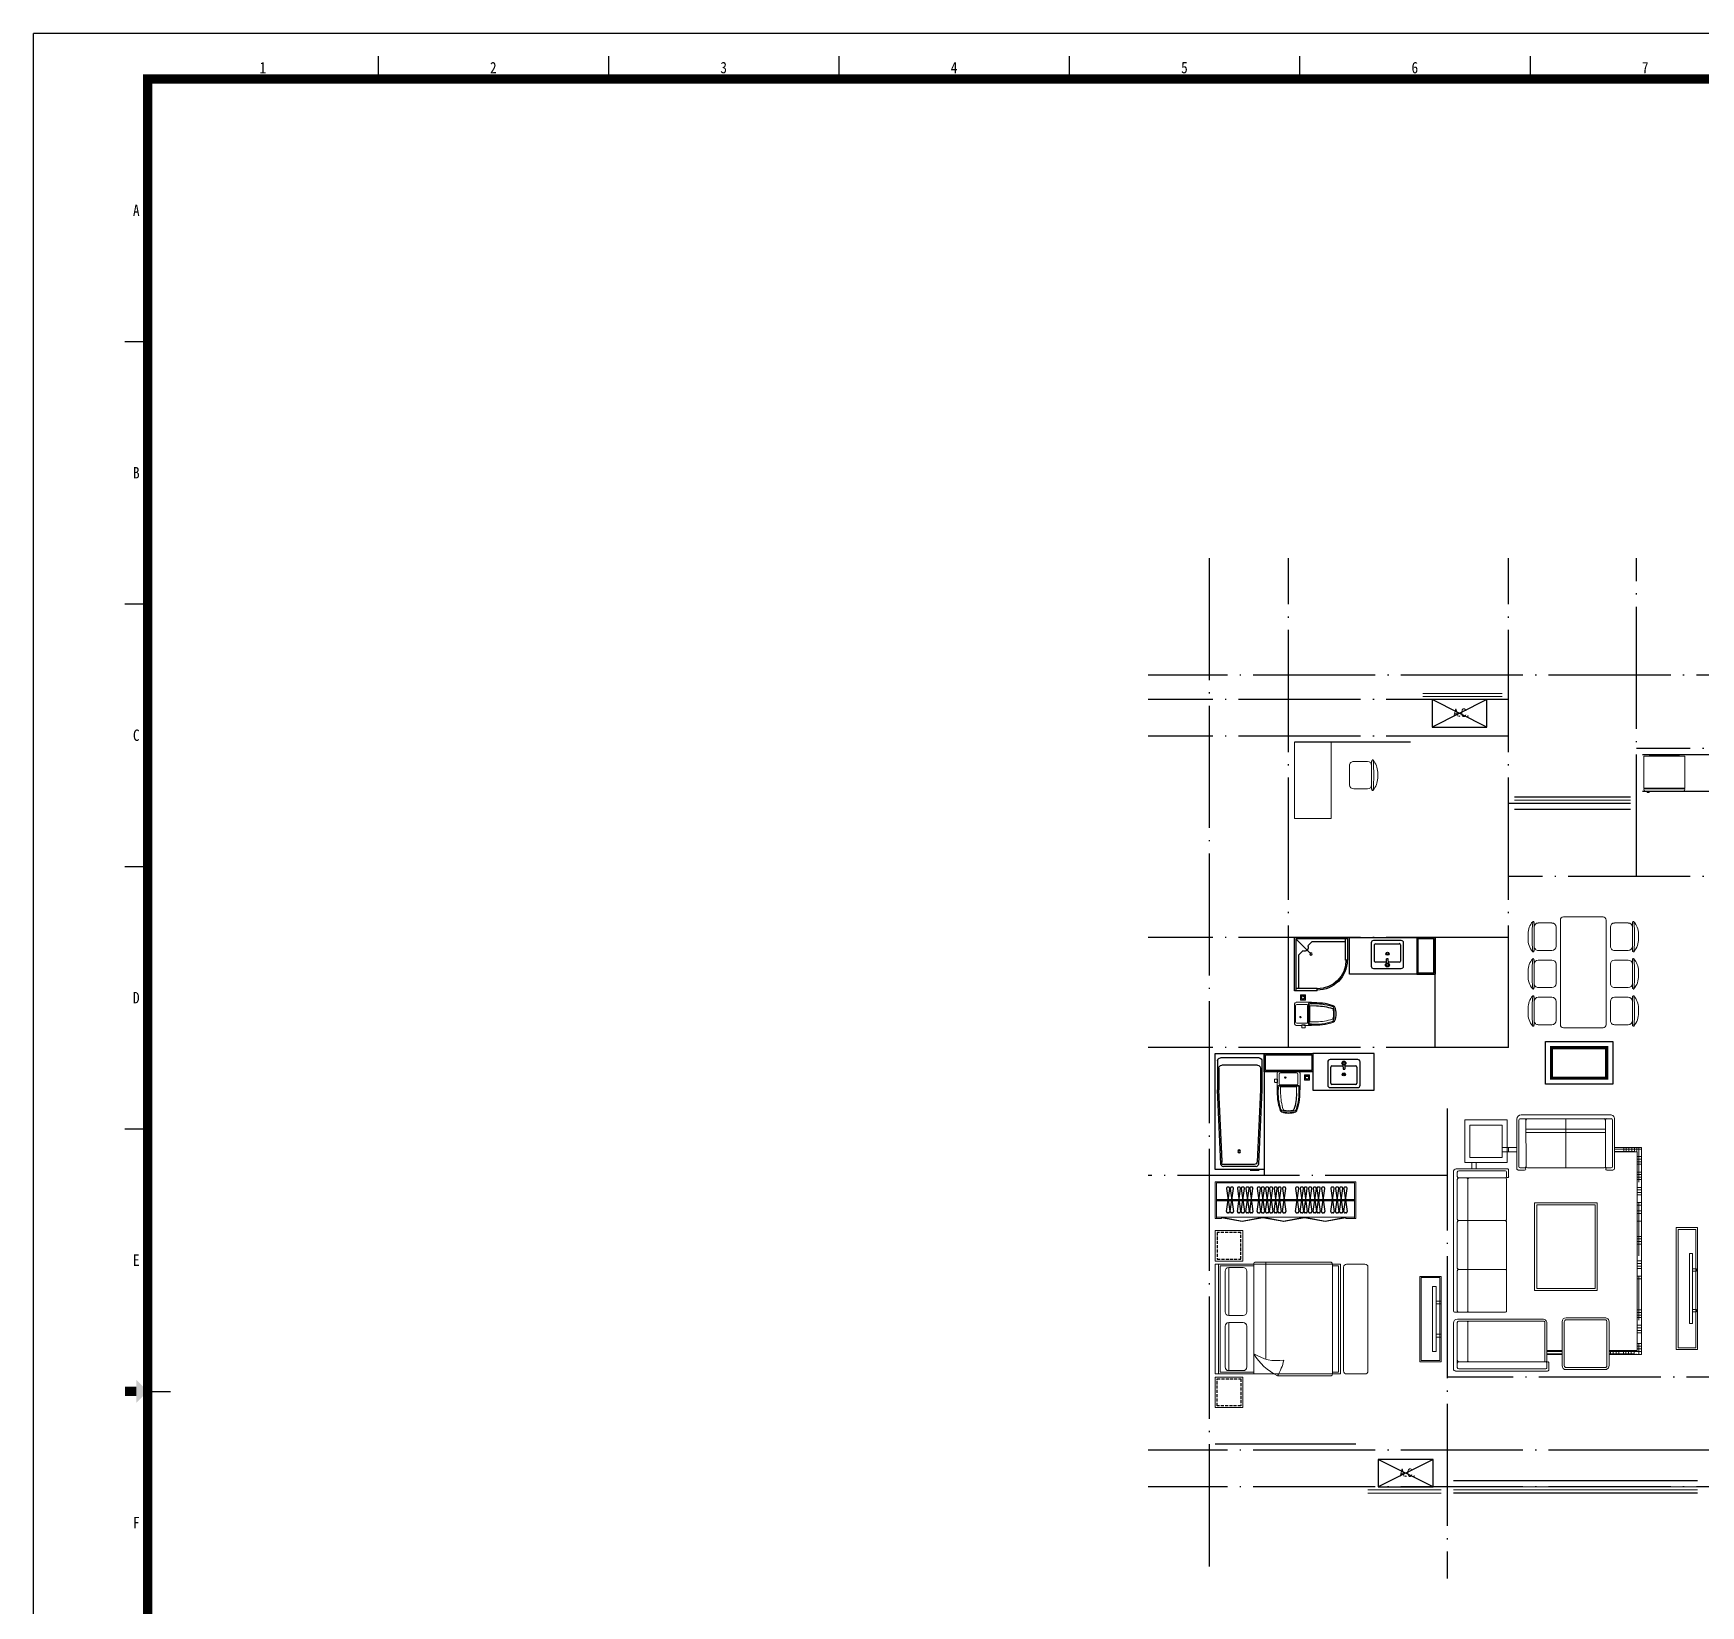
# Model space of a CAD drawing. Extents: x 65861 to 191729, y -16848 to 27649.
# Drawn here: x 128729 to 156039, y 1890 to 27649 of the extents above; entities that cross this region are included whole.
import ezdxf
from ezdxf.enums import TextEntityAlignment as Align

# ---------------------------------------------------------------- set-up
doc = ezdxf.new("R2010")
doc.units = 0
doc.header["$LTSCALE"] = 1000
doc.header["$MEASUREMENT"] = 0
for name, pattern in [('ACAD_ISO02W100', [15, 12, -3]), ('DASH', [0.35, 0.25, -0.1]), ('DOTE', [2.42, 2, -0.2, 0.02, -0.2])]:
    doc.linetypes.add(name, pattern=pattern)
for name, color, linetype in [('DOTE', 1, 'DOTE'), ('PUB_TEXT', 255, 'Continuous'), ('tk', 253, 'Continuous'), ('厨卫', 154, 'Continuous'), ('厨卫设备', 6, 'Continuous'), ('看线', 5, 'Continuous'), ('空调', 8, 'Continuous'), ('管井', 236, 'Continuous'), ('虚线', 251, 'Continuous')]:
    doc.layers.add(name, color=color, linetype=linetype)
for name, color, linetype, lineweight in [('Text-I', 7, 'Continuous', 5), ('五金', 136, 'Continuous', 9), ('家具', 33, 'Continuous', 9), ('房建名称', 7, 'Continuous', 0), ('移动家具', 41, 'Continuous', 20)]:
    doc.layers.add(name, color=color, linetype=linetype, lineweight=lineweight)
doc.styles.add('C-2007.06.19$0$C-05.28(ok)$0$STANDARD', font='GBENOR', dxfattribs={"bigfont": 'GBCBIG'})
doc.styles.add('DIM_FONT', font='SIMPLEX.shx', dxfattribs={"width": 0.8})
doc.styles.add('TKZ1', font='SIMHEI.TTF', dxfattribs={"width": 0.7})

# ---------------------------------------------------------------- blocks, each defined once
blk = doc.blocks.new('图框')
for p, q in [((-58108, -445311), (-142208, -445311)), ((-142208, -504711), (-142208, -445311)), ((-134671, -445811), (-134671, -446311)), ((-129633, -445811), (-129633, -446311)), ((-124596, -445811), (-124596, -446311)), ((-119558, -445811), (-119558, -446311)), ((-114521, -445811), (-114521, -446311)), ((-109483, -445811), (-109483, -446311)), ((-140208, -452051), (-139708, -452051)), ((-140208, -457791), (-139708, -457791)), ((-140208, -463531), (-139708, -463531)), ((-140208, -469271), (-139708, -469271)), ((-139708, -475011), (-139208, -475011))]:
    blk.add_line(p, q)
at = {"const_width": 200}
blk.add_lwpolyline([(-59108, -446311), (-139708, -446311), (-139708, -503711), (-59108, -503711)], close=True, dxfattribs=at)
blk.add_lwpolyline([(-139958, -475011), (-140208, -475011)], dxfattribs=at)
blk.add_solid([(-139958, -475261), (-139958, -474761), (-139708, -475011)])
at = {"style": 'TKZ1', "width": 0.85}
for s, p in [('1', (-137190, -446061)), ('2', (-132152, -446061)), ('3', (-127115, -446061)), ('4', (-122077, -446061)), ('5', (-117040, -446061)), ('6', (-112002, -446061)), ('7', (-106965, -446061)), ('A', (-139958, -449181)), ('B', (-139958, -454921)), ('C', (-139958, -460661)), ('D', (-139958, -466401)), ('E', (-139958, -472141)), ('F', (-139958, -477881))]:
    blk.add_text(s, height=250, dxfattribs=at).set_placement(p, align=Align.MIDDLE)
blk = doc.blocks.new('A$C25AA54E1')
at = {"ltscale": 20}
for p, q in [((884, 2199), (884, 3017)), ((918, 3081), (3211, 3081)), ((3234, 2997), (3234, 3061)), ((3347, 3015), (3347, 1617)), ((3413, 3081), (4163, 3081)), ((4198, 3046), (4198, 1539)), ((3234, 2234), (3234, 2996)), ((1712, 2211), (1057, 2211)), ((3212, 2211), (1757, 2211)), ((1, 1972), (0, 511)), ((883, 2042), (71, 2042)), ((1012, 2176), (906, 2176)), ((906, 1914), (906, 2019)), ((871, 614), (872, 1868)), ((1443, 1750), (2878, 1750)), ((1443, 728), (1443, 1750)), ((2878, 1750), (2878, 728)), ((4024, 1551), (3413, 1551)), ((4047, 1574), (4047, 1539)), ((4175, 1516), (4070, 1516)), ((3325, 1234), (3325, 597)), ((4110, 1300), (3391, 1300)), ((4176, 597), (4176, 1234)), ((905, 463), (905, 568)), ((2878, 728), (1443, 728)), ((882, 440), (70, 440)), ((3391, 531), (4110, 531))]:
    blk.add_line(p, q, dxfattribs=at)
for p, q in [((1011, 3017), (942, 3017)), ((1711, 3017), (1058, 3017)), ((2511, 3017), (1758, 3017)), ((3211, 3017), (2558, 3017)), ((4070, 3017), (3403, 3017)), ((4140, 3017), (4070, 3017)), ((781, 2780), (884, 2780)), ((918, 2994), (918, 2234)), ((1034, 2994), (1034, 2234)), ((3211, 2846), (1058, 2846)), ((1734, 2996), (1734, 2234)), ((2534, 2996), (2534, 2234)), ((3380, 2996), (3380, 1606)), ((4025, 2846), (3403, 2846)), ((4047, 2994), (4047, 1574)), ((4163, 2994), (4163, 1574)), ((781, 2709), (884, 2709)), ((536, 2283), (536, 2042)), ((606, 2283), (606, 2042)), ((941, 2211), (1012, 2211)), ((64, 1915), (65, 1985)), ((65, 1869), (64, 1915)), ((88, 2008), (848, 2007)), ((503, 2041), (503, 2042)), ((603, 2178), (536, 2178)), ((871, 1984), (871, 1914)), ((64, 569), (65, 1872)), ((87, 1892), (849, 1891)), ((87, 1892), (849, 1891)), ((88, 1892), (848, 1891)), ((236, 592), (236, 1892)), ((293, 592), (293, 1892)), ((1476, 1717), (2845, 1717)), ((1476, 761), (1476, 1717)), ((2845, 1717), (2845, 761)), ((4047, 1584), (3402, 1584)), ((3860, 1302), (3860, 1551)), ((3876, 1551), (3876, 1303)), ((3918, 1551), (3918, 1302)), ((3930, 1300), (3930, 1551)), ((4140, 1551), (4070, 1551)), ((65, 1242), (871, 1241)), ((3360, 1234), (3360, 597)), ((4110, 1265), (3391, 1265)), ((4141, 597), (4141, 1234)), ((64, 499), (64, 569)), ((87, 592), (848, 591)), ((871, 498), (871, 568)), ((2845, 761), (1476, 761)), ((3391, 566), (4110, 566)), ((87, 476), (848, 475)), ((536, 440), (536, 0)), ((606, 292), (536, 292)), ((561, 440), (561, 0)), ((603, 440), (603, 128)), ((606, 440), (606, 70)), ((3860, 70), (3860, 531)), ((3930, 507), (3860, 507)), ((3918, 465), (3860, 465)), ((3930, 416), (3860, 416)), ((3930, 374), (3860, 374)), ((3918, 297), (3860, 297)), ((3876, 531), (3876, 0)), ((3918, 531), (3918, 128)), ((3930, 0), (3930, 531)), ((603, 250), (536, 250)), ((606, 208), (536, 208)), ((606, 158), (536, 158)), ((606, 116), (536, 116)), ((606, 74), (536, 74)), ((1105, 44), (536, 44)), ((606, 86), (603, 86)), ((606, 70), (3860, 70)), ((686, 70), (686, 0)), ((728, 70), (728, 0)), ((770, 70), (770, 0)), ((812, 70), (812, 0)), ((938, 70), (938, 0)), ((979, 70), (979, 0)), ((1021, 70), (1021, 0)), ((1063, 70), (1063, 0)), ((1189, 70), (1189, 0)), ((1231, 70), (1231, 0)), ((1273, 70), (1273, 0)), ((1314, 70), (1314, 0)), ((1440, 70), (1440, 0)), ((2310, 44), (1440, 44)), ((1482, 70), (1482, 0)), ((1574, 70), (1574, 0)), ((1616, 70), (1616, 0)), ((1741, 70), (1741, 0)), ((1993, 70), (1993, 0)), ((2035, 70), (2035, 0)), ((2076, 70), (2076, 0)), ((2118, 70), (2118, 0)), ((2394, 70), (2394, 0)), ((2436, 70), (2436, 0)), ((2478, 70), (2478, 0)), ((2520, 70), (2520, 0)), ((2645, 70), (2645, 0)), ((3365, 44), (2645, 44)), ((2687, 70), (2687, 0)), ((3198, 70), (3198, 0)), ((3240, 70), (3240, 0)), ((3281, 70), (3281, 0)), ((3323, 70), (3323, 0)), ((3449, 70), (3449, 0)), ((3491, 70), (3491, 0)), ((3533, 70), (3533, 0)), ((3575, 70), (3575, 0)), ((3750, 70), (3750, 0)), ((3930, 44), (3750, 44)), ((3792, 70), (3792, 0)), ((3834, 70), (3834, 0)), ((3930, 255), (3860, 255)), ((3930, 213), (3860, 213)), ((3918, 171), (3860, 171)), ((3930, 122), (3860, 122)), ((3930, 86), (3918, 86)), ((536, 0), (3930, 0))]:
    blk.add_line(p, q)
blk.add_lwpolyline([(781, 2895), (781, 2199), (85, 2199), (85, 2895)], close=True, dxfattribs=at)
blk.add_lwpolyline([(698, 2812), (698, 2282), (169, 2282), (169, 2812)], close=True)
at = {"ltscale": 20, "extrusion": (0, 0, -1)}
for centre, major_axis, ratio, start_param, end_param in [((953, 3021), (-49.4, 49.4), 1, 5.45018, 6.544088), ((3211, 3058), (16.4, 16.4), 1, -0.785398, 0.696689), ((4163, 3046), (24.6, 24.6), 1, -0.785398, 0.785398), ((906, 2199), (16.2, 16.2), 1, 2.356194, 3.926991), ((1012, 2234), (-16.2, 16.2), 1, 2.356194, 3.926991), ((1012, 2193), (12.7, 12.7), 0.942987, -0.815786, 2.325807), ((1057, 2234), (-16.2, 16.2), 1, 3.926991, 5.497787), ((1712, 2234), (-16.2, 16.2), 1, 2.356194, 3.926991), ((1757, 2234), (16.2, 16.2), 1, 2.356194, 3.926991), ((2512, 2234), (-16.2, 16.2), 1, 2.356194, 3.926991), ((2557, 2234), (16.2, 16.2), 1, 2.356194, 3.926991), ((3212, 2234), (-16.2, 16.2), 1, 2.356194, 3.926991), ((4024, 1574), (16.2, 16.2), 1, 0.785398, 2.356194), ((4175, 1539), (-16.2, 16.2), 1, 2.356194, 3.926991)]:
    blk.add_ellipse(centre, major_axis=major_axis, ratio=ratio, start_param=start_param, end_param=end_param, dxfattribs=at)
at = {"extrusion": (0, 0, -1)}
for centre, major_axis, start_param, end_param in [((942, 2994), (16.4, 16.4), 3.926991, 5.497787), ((1011, 2994), (16.4, 16.4), -0.785398, 0.785398), ((1058, 2994), (16.4, 16.4), 3.926991, 5.497787), ((1711, 2994), (-16.4, 16.4), 0.785398, 2.267485), ((1758, 2994), (16.4, 16.4), 4.0157, 5.497787), ((2511, 2994), (-16.4, 16.4), 0.785398, 2.267485), ((2558, 2994), (16.4, 16.4), 4.0157, 5.497787), ((3211, 2994), (-16.4, 16.4), 0.785398, 2.267485), ((3403, 2994), (16.4, 16.4), 4.0157, 5.497787), ((4023, 2994), (16.4, 16.4), -0.785398, 0.785398), ((4070, 2994), (-16.4, 16.4), 5.497787, 7.068583), ((4140, 2994), (16.4, 16.4), -0.785398, 0.785398), ((1058, 2869), (-16.4, 16.4), 3.926991, 5.409078), ((3211, 2822), (16.4, 16.4), -0.785398, 0.696689), ((3403, 2869), (-16.4, 16.4), 3.926991, 5.409078), ((4025, 2822), (-16.4, 16.4), 0.785398, 2.267485), ((941, 2234), (16.2, 16.2), 2.356194, 3.926991), ((4070, 1574), (16.2, 16.2), 2.356194, 3.926991), ((4140, 1574), (-16.2, 16.2), 2.356194, 3.926991)]:
    blk.add_ellipse(centre, major_axis=major_axis, ratio=1, start_param=start_param, end_param=end_param, dxfattribs=at)
at = {"ltscale": 20}
for centre, major_axis, ratio, start_param, end_param in [((3413, 3015), (-46.6, 46.6), 1, -0.785398, 0.785398), ((71, 1972), (49.7, 49.7), 1, 0.785398, 2.356194), ((848, 1914), (-16.2, 16.2), 1, 2.355029, 3.925825), ((889, 1914), (12.4, 12.4), 0.984307, 2.347446, 5.489038), ((883, 2019), (-16.2, 16.2), 1, 3.925825, 5.496622), ((849, 1868), (16.2, 16.2), 1, 5.496622, 7.067418), ((849, 1868), (16.2, 16.2), 1, 5.496622, 7.067418), ((3413, 1617), (46.6, 46.6), 1, 2.356194, 3.926991), ((4070, 1539), (16.2, 16.2), 1, 2.356194, 3.926991), ((3391, 1234), (-46.6, 46.6), 1, -0.785398, 0.785398), ((4110, 1234), (46.6, 46.6), 1, 5.497787, 7.068583), ((848, 614), (-16.2, 16.2), 1, 2.355029, 3.925825), ((848, 568), (-16.2, 16.2), 1, 3.925825, 5.496622), ((888, 568), (12.4, 12.4), 0.984309, -0.794147, 2.347446), ((3391, 597), (46.6, 46.6), 1, 2.356194, 3.926991), ((4110, 597), (-46.6, 46.6), 1, 2.356194, 3.926991), ((70, 511), (49.7, 49.7), 1, 2.356194, 3.926991), ((882, 463), (-16.2, 16.2), 1, 2.355029, 3.925825)]:
    blk.add_ellipse(centre, major_axis=major_axis, ratio=ratio, start_param=start_param, end_param=end_param, dxfattribs=at)
for centre, major_axis, start_param, end_param in [((1058, 2822), (16.4, 16.4), 0.785398, 2.267485), ((3211, 2869), (16.4, 16.4), 3.926991, 5.409078), ((3403, 2822), (16.4, 16.4), 0.785398, 2.267485), ((4025, 2869), (16.4, 16.4), 3.926991, 5.409078), ((88, 1915), (16.4, 16.4), 2.355029, 3.925825), ((88, 1985), (-16.4, 16.4), -0.786564, 0.784233), ((89, 1915), (-16.4, 16.4), 0.784233, 2.266319), ((89, 1915), (-16.4, 16.4), 0.784233, 2.266319), ((848, 1985), (16.2, 16.2), 5.496622, 7.067418), ((88, 1869), (-16.4, 16.4), -0.786564, 0.784233), ((89, 1869), (-16.4, 16.4), -0.697854, 0.784233), ((89, 1869), (16.4, 16.4), 0.872942, 2.355029), ((3402, 1606), (15.5, 15.5), 2.356194, 3.926991), ((3391, 1234), (-22, 22), -0.785398, 0.785398), ((4110, 1234), (22, 22), 5.497787, 7.068583), ((87, 615), (16.4, 16.4), 2.355029, 3.925825), ((87, 569), (-16.4, 16.4), -0.786564, 0.784233), ((3391, 597), (22, 22), 2.356194, 3.926991), ((4110, 597), (-22, 22), 2.356194, 3.926991), ((87, 499), (-16.4, 16.4), 0.784233, 2.355029), ((848, 498), (-16.2, 16.2), 2.355029, 3.925825)]:
    blk.add_ellipse(centre, major_axis=major_axis, ratio=1, start_param=start_param, end_param=end_param)
blk = doc.blocks.new('A$C6F030B8F')
at = {"layer": '家具'}
for p, q in [((93, 1709), (553, 1709)), ((98, 1641), (98, 1416)), ((273, 1809), (353, 1809)), ((548, 1641), (548, 1416)), ((701, 1709), (1161, 1709)), ((706, 1641), (706, 1416)), ((882, 1809), (962, 1809)), ((1156, 1641), (1156, 1416)), ((1310, 1709), (1770, 1709)), ((1315, 1641), (1315, 1416)), ((1315, 1641), (1315, 1416)), ((1490, 1809), (1570, 1809)), ((1765, 1641), (1765, 1416)), ((0, 1229), (0, 579)), ((1766, 1279), (50, 1279)), ((166, 1349), (481, 1349)), ((774, 1349), (1089, 1349)), ((1382, 1349), (1697, 1349)), ((1816, 579), (1816, 1229)), ((50, 529), (1766, 529)), ((98, 167), (98, 392)), ((166, 460), (481, 460)), ((548, 167), (548, 392)), ((706, 167), (706, 392)), ((774, 460), (1089, 460)), ((1156, 167), (1156, 392)), ((1315, 167), (1315, 392)), ((1382, 460), (1697, 460)), ((1765, 167), (1765, 392)), ((93, 100), (553, 100)), ((701, 100), (1161, 100)), ((1310, 100), (1770, 100)), ((273, 0), (353, 0)), ((882, 0), (962, 0)), ((1490, 0), (1570, 0))]:
    blk.add_line(p, q, dxfattribs=at)
for centre, radius, start, end in [((84, 1725), 10, 130.7265, 202.67), ((93, 1729), 20, 202.67, 270), ((283, 1493), 316, 91.7651, 130.7265), ((323, -969), 2713, 84.8023, 95.1977), ((166, 1641), 67.5, 90, 180), ((363, 1493), 316, 49.2735, 91.7651), ((481, 1641), 67.5, 0, 90), ((553, 1729), 20, 270, 337.33), ((562, 1725), 10, 337.33, 49.2735), ((692, 1725), 10, 130.7265, 202.67), ((701, 1729), 20, 202.67, 270), ((892, 1493), 316, 91.7651, 130.7265), ((931, -969), 2713, 84.8023, 95.1977), ((774, 1641), 67.5, 90, 180), ((971, 1493), 316, 49.2735, 91.7651), ((1089, 1641), 67.5, 0, 90), ((1161, 1729), 20, 270, 337.33), ((1171, 1725), 10, 337.33, 49.2735), ((1301, 1725), 10, 130.7265, 202.67), ((1310, 1729), 20, 202.67, 270), ((1500, 1493), 316, 91.7651, 130.7265), ((1540, -969), 2713, 84.8023, 95.1977), ((1382, 1641), 67.5, 90, 180), ((1580, 1493), 316, 49.2735, 91.7651), ((1697, 1641), 67.5, 0, 90), ((1770, 1729), 20, 270, 337.33), ((1779, 1725), 10, 337.33, 49.2735), ((166, 1416), 67.5, 180, 270), ((481, 1416), 67.5, 270, 0), ((774, 1416), 67.5, 180, 270), ((1089, 1416), 67.5, 270, 0), ((1382, 1416), 67.5, 180, 270), ((1697, 1416), 67.5, 270, 0), ((50, 1229), 50, 90, 180), ((1766, 1229), 50, 0, 90), ((50, 579), 50, 180, 270), ((1766, 579), 50, 270, 0), ((166, 392), 67.5, 90, 180), ((481, 392), 67.5, 0, 90), ((774, 392), 67.5, 90, 180), ((1089, 392), 67.5, 0, 90), ((1382, 392), 67.5, 90, 180), ((1697, 392), 67.5, 0, 90), ((84, 84), 10, 157.33, 229.2735), ((93, 80), 20, 90, 157.33), ((283, 315), 316, 229.2735, 268.2349), ((323, 2778), 2713, 264.8023, 275.1977), ((166, 167), 67.5, 180, 270), ((363, 315), 316, 268.2349, 310.7265), ((481, 167), 67.5, 270, 0), ((553, 80), 20, 22.67, 90), ((562, 84), 10, 310.7265, 22.67), ((692, 84), 10, 157.33, 229.2735), ((701, 80), 20, 90, 157.33), ((892, 315), 316, 229.2735, 268.2349), ((931, 2778), 2713, 264.8023, 275.1977), ((774, 167), 67.5, 180, 270), ((971, 315), 316, 268.2349, 310.7265), ((1089, 167), 67.5, 270, 0), ((1161, 80), 20, 22.67, 90), ((1171, 84), 10, 310.7265, 22.67), ((1310, 80), 20, 90, 157.33), ((1301, 84), 10, 157.33, 229.2735), ((1500, 315), 316, 229.2735, 268.2349), ((1540, 2778), 2713, 264.8023, 275.1977), ((1382, 167), 67.5, 180, 270), ((1580, 315), 316, 268.2349, 310.7265), ((1697, 167), 67.5, 270, 0), ((1770, 80), 20, 22.67, 90), ((1779, 84), 10, 310.7265, 22.67)]:
    blk.add_arc(centre, radius, start, end, dxfattribs=at)
blk = doc.blocks.new('R37777777777')
at = {"layer": '家具', "ltscale": 0.5}
blk.add_lwpolyline([(1083652, -53169), (1083302, -53169), (1083302, -55169), (1083652, -55169)], close=True, dxfattribs=at)
at = {"layer": '家具', "ltscale": 40}
for points in [[(1083622, -53199), (1083332, -53199), (1083332, -55139), (1083622, -55139)], [(1083520, -54741), (1083566, -54741), (1083566, -53597), (1083520, -53597)], [(1083566, -53886), (1083632, -53886), (1083632, -53847), (1083566, -53847)], [(1083566, -54550), (1083632, -54550), (1083632, -54511), (1083566, -54511)]]:
    blk.add_lwpolyline(points, close=True, dxfattribs=at)
blk = doc.blocks.new('yz')
at = {"layer": '家具'}
for p, q in [((2145761, 194992), (2145301, 194992)), ((2145581, 195092), (2145482, 195092)), ((2145306, 194924), (2145306, 194699)), ((2145756, 194924), (2145756, 194699)), ((2145689, 194632), (2145374, 194632))]:
    blk.add_line(p, q, dxfattribs=at)
for centre, radius, start, end in [((2145292, 195008), 10, 130.7265, 202.67), ((2145301, 195012), 20, 202.67, 270), ((2145492, 194776), 316, 91.7651, 130.7265), ((2145531, 192314), 2713, 84.8023, 95.1977), ((2145374, 194924), 67.5, 90, 180), ((2145571, 194776), 316, 49.2735, 88.2349), ((2145689, 194924), 67.5, 0, 90), ((2145761, 195012), 20, 270, 337.33), ((2145771, 195008), 10, 337.33, 49.2735), ((2145374, 194699), 67.5, 180, 270), ((2145689, 194699), 67.5, 270, 0)]:
    blk.add_arc(centre, radius, start, end, dxfattribs=at)
blk = doc.blocks.new('111')
at = {"layer": '空调', "linetype": 'ACAD_ISO02W100'}
for p, q in [((1000, 0), (0, 500)), ((1000, 500), (0, 0))]:
    blk.add_line(p, q, dxfattribs=at)
blk.add_lwpolyline([(0, 500), (0, 0), (1000, 0), (1000, 500)], close=True, dxfattribs=at)
at = {"layer": 'Text-I', "style": 'DIM_FONT', "width": 0.8}
blk.add_text('A.C.', height=140, dxfattribs=at).set_placement((675, 262), align=Align.MIDDLE_RIGHT)
blk = doc.blocks.new('RRER')
at = {"layer": '家具', "color": 0}
for p, q in [((679817, 414121), (679817, 414112)), ((679822, 414112), (679817, 414112)), ((679817, 414102), (679817, 413577)), ((679822, 414102), (679817, 414102)), ((680487, 414112), (679822, 414112)), ((679822, 414112), (679822, 414102)), ((680487, 414102), (679822, 414102)), ((680463, 414152), (679845, 414152)), ((680401, 414174), (680434, 414174)), ((680401, 414152), (680401, 414174)), ((680434, 414152), (680434, 414174)), ((680487, 414112), (680487, 414102)), ((680487, 414112), (680492, 414112)), ((680487, 414102), (680492, 414102)), ((680492, 414121), (680492, 414112)), ((680492, 414102), (680492, 413577)), ((680492, 413577), (679817, 413577)), ((680402, 413561), (679908, 413561)), ((679908, 413561), (679908, 413551)), ((680402, 413551), (679908, 413551)), ((680402, 413561), (680402, 413551))]:
    blk.add_line(p, q, dxfattribs=at)
at = {"layer": '家具', "color": 0, "extrusion": (0, 0, -1)}
for centre, start_param, end_param in [((679845, 414121), 4.712389, 6.283185), ((680463, 414121), 0, 1.570796)]:
    blk.add_ellipse(centre, major_axis=(0, 31.5), ratio=0.9, start_param=start_param, end_param=end_param, dxfattribs=at)
blk = doc.blocks.new('lyf')
at = {"layer": '厨卫设备', "color": 0}
for p, q in [((34491, 16909), (34121, 16909)), ((34121, 16909), (34121, 16039)), ((34141, 16059), (34141, 16909)), ((34491, 16874), (34141, 16874)), ((34191, 16874), (34191, 16321)), ((34491, 16909), (34491, 16874)), ((34823, 16741), (34837, 16755)), ((34956, 16409), (34956, 16059)), ((34991, 16409), (34956, 16409)), ((34991, 16409), (34991, 16039)), ((34141, 16059), (34388, 16306)), ((34191, 16321), (34254, 16257)), ((34339, 16172), (34403, 16109)), ((34991, 16039), (34121, 16039)), ((34991, 16059), (34141, 16059)), ((34956, 16109), (34403, 16109))]:
    blk.add_line(p, q, dxfattribs=at)
blk.add_circle((34388, 16306), 20, dxfattribs=at)
for centre, radius, start, end in [((34491, 16409), 490, 0.0021, 90.0021), ((34491, 16409), 470, 0.0021, 90.0021), ((34279, 16197), 65, 337.6219, 112.3822)]:
    blk.add_arc(centre, radius, start, end, dxfattribs=at)
blk = doc.blocks.new('ma2')
at = {"layer": '厨卫', "color": 0}
for centre, radius, start, end in [((712, -340), 881, 175.7103, 198.2941), ((704, -353), 834, 180.1819, 198.4973)]:
    blk.add_arc(centre, radius, start, end, dxfattribs=at)
at = {"layer": '家具', "color": 0}
for p, q in [((0, 0), (-166, 0)), ((0, 0), (166, 0)), ((-189, -22), (-189, -274)), ((-180, -230), (-139, -212)), ((-180, -230), (-180, -316)), ((-180, -230), (0, -230)), ((-166, -253), (-166, -274)), ((-153, -36), (-153, -198)), ((-148, -235), (0, -235)), ((-139, -212), (0, -212)), ((0, -14), (-130, -14)), ((-130, -220), (0, -220)), ((-130, -250), (-130, -356)), ((0, -247), (-127, -247)), ((-119, -247), (0, -247)), ((0, -14), (130, -14)), ((139, -212), (0, -212)), ((130, -220), (0, -220)), ((180, -230), (0, -230)), ((148, -235), (0, -235)), ((119, -247), (0, -247)), ((0, -247), (127, -247)), ((130, -250), (130, -356)), ((180, -230), (139, -212)), ((153, -36), (153, -198)), ((166, -253), (166, -274)), ((180, -125), (180, -165)), ((180, -230), (180, -316)), ((192, -118), (187, -118)), ((192, -172), (187, -172)), ((189, -22), (189, -122)), ((189, -121), (189, -130)), ((189, -137), (189, -146)), ((189, -153), (189, -162)), ((189, -170), (189, -274)), ((192, -118), (222, -118)), ((192, -172), (222, -172)), ((230, -125), (230, -165)), ((-176, -279), (-176, -280)), ((-166, -274), (-171, -274)), ((166, -274), (171, -274)), ((176, -279), (176, -280)), ((-77, -636), (-102, -636)), ((93, -660), (-93, -660)), ((-68, -636), (-77, -636)), ((-68, -636), (0, -636)), ((68, -636), (0, -636)), ((0, -660), (93, -660)), ((68, -636), (77, -636)), ((77, -636), (102, -636))]:
    blk.add_line(p, q, dxfattribs=at)
blk.add_circle((53, -94), 11.4, dxfattribs=at)
for centre, radius, start, end in [((-166, -22), 22.5, 90, 180), ((166, -22), 22.5, 0, 90), ((-148, -253), 18, 90, 180), ((-130, -36), 22.5, 90, 180), ((-130, -198), 22.5, 180, 270), ((-127, -250), 3.6, 90, 180), ((127, -250), 3.6, 0, 90), ((130, -36), 22.5, 0, 90), ((130, -198), 22.5, 270, 0), ((148, -253), 18, 0, 90), ((187, -125), 7.2, 90, 180), ((187, -165), 7.2, 180, 270), ((222, -125), 7.2, 0, 90), ((222, -165), 7.2, 270, 0), ((6806, -15), 7000, 182.1248, 183.6001), ((316, -367), 499, 170.0177, 190.1149), ((749, -321), 939, 188.1773, 199.5371), ((-171, -279), 4.5, 90, 180), ((594, -353), 776, 187.5237, 201.3401), ((-704, -353), 834, 341.5027, 359.8181), ((-712, -340), 881, 341.7059, 4.2897), ((-594, -353), 776, 338.6599, 352.4763), ((-749, -321), 939, 340.4627, 351.8238), ((171, -279), 4.5, 0, 90), ((-316, -367), 499, 349.8851, 9.9823), ((-6806, -15), 7000, 356.3999, 357.8752), ((-123, -630), 13.5, 199.5371, 212.7351), ((-70, -597), 75.7, 212.7351, 236.2527), ((-116, -630), 13.5, 201.3401, 225.0457), ((117, -396), 344, 225.0457, 228.0777), ((-100, -611), 25.3, 193.7471, 265.3876), ((-92, -626), 34, 231.9313, 272.5793), ((-13, -423), 257, 247.1573, 272.879), ((-70, -612), 18, 198.4973, 250.8187), ((-15, -386), 250, 255.8484, 273.4075), ((15, -386), 250, 266.5925, 284.1516), ((13, -423), 257, 267.121, 292.8427), ((70, -612), 18, 289.1813, 341.5027), ((92, -626), 34, 267.4207, 308.0687), ((100, -611), 25.3, 274.6124, 346.2529), ((70, -597), 75.7, 303.7473, 327.2649), ((-117, -396), 344, 311.9223, 314.9543), ((116, -630), 13.5, 314.9543, 338.6599), ((123, -630), 13.5, 327.2649, 340.4629)]:
    blk.add_arc(centre, radius, start, end, dxfattribs=at)
blk = doc.blocks.new('A$C56722DB7')
at = {"layer": '五金', "color": 0}
for points in [[(86, 86), (86, 0), (0, 0), (0, 86)], [(10, 43), (10, 42), (26, 42), (26, 43)], [(20, 66), (19, 65), (30, 54), (31, 55)], [(19, 20), (21, 19), (32, 30), (30, 31)], [(43, 76), (42, 76), (42, 60), (43, 60)], [(43, 10), (44, 10), (44, 26), (43, 26)], [(66, 66), (65, 67), (54, 56), (55, 55)], [(66, 19), (67, 21), (56, 32), (55, 30)], [(76, 43), (76, 44), (60, 44), (60, 43)]]:
    blk.add_lwpolyline(points, close=True, dxfattribs=at)
blk.add_circle((43, 43), 36.6, dxfattribs=at)
blk = doc.blocks.new('x6')
at = {"layer": '厨卫', "color": 0}
for p, q in [((227, 0), (-227, 0)), ((-265, -38), (-265, -419)), ((-214, -387), (-214, -121)), ((-195, -102), (-16, -102)), ((-19, -57), (-32, -57)), ((-13, -43), (-23, -34)), ((-13, -70), (-22, -80)), ((-16, -84), (-13, -158)), ((-13, -158), (13, -158)), ((0, -38), (0, -24)), ((0, -75), (0, -89)), ((22, -33), (13, -43)), ((23, -79), (13, -70)), ((16, -84), (13, -158)), ((16, -102), (195, -102)), ((19, -57), (32, -57)), ((214, -121), (214, -387)), ((265, -419), (265, -38)), ((-227, -457), (227, -457)), ((195, -406), (-195, -406))]:
    blk.add_line(p, q, dxfattribs=at)
for centre, radius in [((0, -57), 32.3), ((-1, -241), 25.4), ((0, -57), 18.8), ((-1, -241), 16)]:
    blk.add_circle(centre, radius, dxfattribs=at)
for centre, radius, start, end in [((-227, -38), 38.1, 90, 180), ((227, -38), 38.1, 0, 90), ((-195, -121), 19.1, 90, 180), ((195, -121), 19.1, 0, 90), ((-227, -419), 38.1, 180, 270), ((-195, -387), 19.1, 180, 270), ((195, -387), 19.1, 270, 0), ((227, -419), 38.1, 270, 0)]:
    blk.add_arc(centre, radius, start, end, dxfattribs=at)
blk = doc.blocks.new('qqqewere')
at = {"layer": '厨卫'}
for p, q in [((430647, 215956), (430647, 214055)), ((431446, 215956), (430647, 215956)), ((430737, 215866), (430682, 214652)), ((430760, 215831), (430706, 214649)), ((430760, 215819), (430706, 214649)), ((431285, 215873), (430767, 215873)), ((431309, 215908), (430784, 215908)), ((431387, 214649), (431333, 215831)), ((431411, 214652), (431356, 215866)), ((431446, 214055), (431446, 215956)), ((430682, 214174), (430682, 214647)), ((430706, 214293), (430706, 214649)), ((431387, 214293), (431387, 214649)), ((431411, 214174), (431411, 214647)), ((431363, 214127), (430730, 214127)), ((431340, 214245), (430753, 214245)), ((430647, 214055), (431446, 214055))]:
    blk.add_line(p, q, dxfattribs=at)
for radius in [23.8, 19]:
    blk.add_circle((431038, 215659), radius, dxfattribs=at)
for centre, radius, start, end in [((430784, 215861), 47.5, 90, 173.7966), ((430776, 215850), 24.8, 112.5638, 230.6631), ((431285, 215825), 47.5, 6.6325, 90), ((431309, 215861), 47.5, 6.2034, 90), ((430730, 214647), 47.5, 173.7966, 180), ((431363, 214647), 47.5, 0, 6.2034), ((430730, 214174), 47.5, 180, 270), ((430753, 214293), 47.5, 180, 270), ((431340, 214293), 47.5, 270, 0), ((431363, 214174), 47.5, 270, 0)]:
    blk.add_arc(centre, radius, start, end, dxfattribs=at)
at = {"layer": '厨卫', "style": 'C-2007.06.19$0$C-05.28(ok)$0$STANDARD', "text_generation_flag": 4, "width": 0.8, "flags": 9}
for tag in ['YSIZE', 'XSIZE']:
    blk.add_attdef(tag, (431446, 215006), '', height=0.594, dxfattribs=at)
blk = doc.blocks.new('A$C18784298')
at = {"layer": '移动家具', "color": 251, "ltscale": 40}
for points in [[(0, 1066), (58, 1066), (58, 0), (0, 0)], [(58, 828), (140, 828), (140, 780), (58, 780)], [(58, 239), (140, 239), (140, 287), (58, 287)]]:
    blk.add_lwpolyline(points, close=True, dxfattribs=at)
blk = doc.blocks.new('ytjhgkj')
at = {"layer": '移动家具', "color": 0, "ltscale": 0.5}
blk.add_lwpolyline([(34949, 26116), (34599, 26116), (34599, 27516), (34949, 27516)], close=True, dxfattribs=at)
at = {"layer": '移动家具', "color": 0, "ltscale": 40}
blk.add_lwpolyline([(34929, 26136), (34619, 26136), (34619, 27496), (34929, 27496)], close=True, dxfattribs=at)
at = {"layer": '虚线', "xscale": -1}
blk.add_blockref('A$C18784298', (34739, 26283), dxfattribs=at)
blk = doc.blocks.new('A$C31D9048E')
at = {"layer": '家具'}
for p, q in [((629, 2350), (0, 2350)), ((0, 550), (0, 2350)), ((50, 550), (50, 2350)), ((80, 580), (80, 2320)), ((629, 2320), (80, 2320)), ((220, 2295), (220, 1508)), ((629, 550), (629, 2360)), ((1920, 2350), (629, 2350)), ((1900, 2380), (649, 2380)), ((829, 803), (829, 2380)), ((1920, 550), (1920, 2350)), ((1920, 2350), (2050, 2350)), ((1920, 2320), (2020, 2320)), ((2020, 580), (2020, 2320)), ((2050, 550), (2050, 2350)), ((2100, 600), (2100, 2300)), ((2150, 2350), (2450, 2350)), ((2500, 600), (2500, 2300)), ((220, 605), (220, 1392)), ((962, 550), (0, 550)), ((629, 580), (80, 580)), ((962, 550), (1920, 550)), ((1920, 580), (2020, 580)), ((1920, 550), (2050, 550)), ((2150, 550), (2450, 550)), ((1900, 520), (1017, 520))]:
    blk.add_line(p, q, dxfattribs=at)
for points in [[(450, 2900), (0, 2900), (0, 2400), (450, 2400), (450, 2900), (370, 2900)], [(450, 0), (0, 0), (0, 500), (450, 500), (450, 0), (370, 0)]]:
    blk.add_lwpolyline(points, dxfattribs=at)
for points in [[(220, 2295), (455, 2295, -0.414214), (515, 2235), (515, 1568, -0.414214), (455, 1508), (220, 1508, -0.414214), (160, 1568), (160, 2235, -0.414214)], [(220, 605), (455, 605, 0.414214), (515, 665), (515, 1332, 0.414214), (455, 1392), (220, 1392, 0.414214), (160, 1332), (160, 665, 0.414214)]]:
    blk.add_lwpolyline(points, format="xyb", close=True, dxfattribs=at)
blk.add_lwpolyline([(629, 883, 0.180302), (1121, 775, -0.088637), (1017, 520, 28871.271551)], format="xyb", dxfattribs=at)
for centre, radius, start, end in [((649, 2360), 20, 90, 180), ((1889, 2351), 30.7, 357.6884, 69.6917), ((2150, 2300), 50, 90, 180), ((2450, 2300), 50, 0, 90), ((1442, 1363), 944, 210.6075, 243.2773), ((1889, 549), 30.7, 290.3566, 2.3152), ((2150, 600), 50, 180, 270), ((2450, 600), 50, 270, 0)]:
    blk.add_arc(centre, radius, start, end, dxfattribs=at)
at = {"layer": '虚线', "linetype": 'DASH', "ltscale": 0.2}
for points in [[(420, 2870), (30, 2870), (30, 2430), (420, 2430)], [(420, 30), (30, 30), (30, 470), (420, 470)]]:
    blk.add_lwpolyline(points, close=True, dxfattribs=at)
blk = doc.blocks.new('yg')
at = {"layer": '家具', "color": 0}
for p, q in [((429259, 233013), (429259, 233613)), ((431559, 233613), (429259, 233613)), ((429279, 233593), (431539, 233593)), ((429279, 233013), (429279, 233593)), ((431539, 233013), (431539, 233593)), ((431559, 233013), (431559, 233613)), ((429259, 233013), (429279, 233013)), ((429359, 233033), (429279, 233033)), ((429359, 233013), (429279, 233013)), ((429359, 233033), (429359, 233013)), ((430719, 233033), (431539, 233033)), ((431399, 233033), (431399, 233013)), ((431399, 233013), (431539, 233013)), ((431539, 233013), (431559, 233013))]:
    blk.add_line(p, q, dxfattribs=at)
for points in [[(429279, 233033), (431539, 233033), (431539, 233593), (429279, 233593)], [(429359, 233023), (429699, 232960), (429701, 232969), (429361, 233033)], [(430039, 233023), (429699, 232960), (429697, 232969), (430037, 233033)], [(430039, 233023), (430379, 232960), (430381, 232969), (430041, 233033)], [(430719, 233023), (430379, 232960), (430377, 232969), (430717, 233033)], [(430719, 233023), (431059, 232960), (431061, 232969), (430721, 233033)], [(431399, 233023), (431059, 232960), (431057, 232969), (431397, 233033)]]:
    blk.add_lwpolyline(points, close=True, dxfattribs=at)
at = {"layer": '虚线', "color": 0}
for p, q in [((429441, 233500), (429495, 233125)), ((429441, 233125), (429495, 233500)), ((429475, 233523), (429461, 233523)), ((429505, 233500), (429559, 233125)), ((429505, 233125), (429559, 233500)), ((429539, 233523), (429525, 233523)), ((429620, 233500), (429674, 233125)), ((429620, 233125), (429674, 233500)), ((429654, 233523), (429640, 233523)), ((429684, 233500), (429738, 233125)), ((429684, 233125), (429738, 233500)), ((429719, 233523), (429704, 233523)), ((429758, 233500), (429812, 233125)), ((429758, 233125), (429812, 233500)), ((429792, 233523), (429778, 233523)), ((429822, 233500), (429876, 233125)), ((429822, 233125), (429876, 233500)), ((429857, 233523), (429842, 233523)), ((429945, 233500), (429999, 233125)), ((429945, 233125), (429999, 233500)), ((429980, 233523), (429965, 233523)), ((430010, 233500), (430064, 233125)), ((430010, 233125), (430064, 233500)), ((430044, 233523), (430030, 233523)), ((430083, 233500), (430137, 233125)), ((430083, 233125), (430137, 233500)), ((430118, 233523), (430103, 233523)), ((430148, 233500), (430202, 233125)), ((430148, 233125), (430202, 233500)), ((430182, 233523), (430168, 233523)), ((430221, 233500), (430275, 233125)), ((430221, 233125), (430275, 233500)), ((430255, 233523), (430241, 233523)), ((430286, 233500), (430340, 233125)), ((430286, 233125), (430340, 233500)), ((430320, 233523), (430306, 233523)), ((430359, 233500), (430413, 233125)), ((430359, 233125), (430413, 233500)), ((430393, 233523), (430379, 233523)), ((430574, 233500), (430628, 233125)), ((430574, 233125), (430628, 233500)), ((430608, 233523), (430594, 233523)), ((430648, 233500), (430702, 233125)), ((430648, 233125), (430702, 233500)), ((430682, 233523), (430668, 233523)), ((430712, 233500), (430766, 233125)), ((430712, 233125), (430766, 233500)), ((430746, 233523), (430732, 233523)), ((430786, 233500), (430840, 233125)), ((430786, 233125), (430840, 233500)), ((430820, 233523), (430806, 233523)), ((430860, 233500), (430914, 233125)), ((430860, 233125), (430914, 233500)), ((430894, 233523), (430880, 233523)), ((430924, 233500), (430978, 233125)), ((430924, 233125), (430978, 233500)), ((430959, 233523), (430944, 233523)), ((430998, 233500), (431052, 233125)), ((430998, 233125), (431052, 233500)), ((431032, 233523), (431018, 233523)), ((431154, 233500), (431208, 233125)), ((431154, 233125), (431208, 233500)), ((431188, 233523), (431173, 233523)), ((431228, 233500), (431282, 233125)), ((431228, 233125), (431282, 233500)), ((431262, 233523), (431248, 233523)), ((431292, 233500), (431346, 233125)), ((431292, 233125), (431346, 233500)), ((431327, 233523), (431312, 233523)), ((431366, 233500), (431420, 233125)), ((431366, 233125), (431420, 233500)), ((431400, 233523), (431386, 233523)), ((429279, 233323), (431539, 233323)), ((429279, 233303), (431539, 233303)), ((429475, 233103), (429461, 233103)), ((429539, 233103), (429525, 233103)), ((429654, 233103), (429640, 233103)), ((429719, 233103), (429704, 233103)), ((429792, 233103), (429778, 233103)), ((429857, 233103), (429842, 233103)), ((429980, 233103), (429965, 233103)), ((430044, 233103), (430030, 233103)), ((430118, 233103), (430103, 233103)), ((430182, 233103), (430168, 233103)), ((430255, 233103), (430241, 233103)), ((430320, 233103), (430306, 233103)), ((430393, 233103), (430379, 233103)), ((430608, 233103), (430594, 233103)), ((430682, 233103), (430668, 233103)), ((430746, 233103), (430732, 233103)), ((430820, 233103), (430806, 233103)), ((430894, 233103), (430880, 233103)), ((430959, 233103), (430944, 233103)), ((431032, 233103), (431018, 233103)), ((431188, 233103), (431173, 233103)), ((431262, 233103), (431248, 233103)), ((431327, 233103), (431312, 233103)), ((431400, 233103), (431386, 233103))]:
    blk.add_line(p, q, dxfattribs=at)
for centre, start, end in [((429461, 233503), 90, 187.5946), ((429475, 233503), 352.4054, 90), ((429525, 233503), 90, 187.5946), ((429539, 233503), 352.4054, 90), ((429640, 233503), 90, 187.5946), ((429654, 233503), 352.4054, 90), ((429704, 233503), 90, 187.5946), ((429719, 233503), 352.4054, 90), ((429778, 233503), 90, 187.5946), ((429792, 233503), 352.4054, 90), ((429842, 233503), 90, 187.5946), ((429857, 233503), 352.4054, 90), ((429965, 233503), 90, 187.5946), ((429980, 233503), 352.4054, 90), ((430030, 233503), 90, 187.5946), ((430044, 233503), 352.4054, 90), ((430103, 233503), 90, 187.5946), ((430118, 233503), 352.4054, 90), ((430168, 233503), 90, 187.5946), ((430182, 233503), 352.4054, 90), ((430241, 233503), 90, 187.5946), ((430255, 233503), 352.4054, 90), ((430306, 233503), 90, 187.5946), ((430320, 233503), 352.4054, 90), ((430379, 233503), 90, 187.5946), ((430393, 233503), 352.4054, 90), ((430594, 233503), 90, 187.5946), ((430608, 233503), 352.4054, 90), ((430668, 233503), 90, 187.5946), ((430682, 233503), 352.4054, 90), ((430732, 233503), 90, 187.5946), ((430746, 233503), 352.4054, 90), ((430806, 233503), 90, 187.5946), ((430820, 233503), 352.4054, 90), ((430880, 233503), 90, 187.5946), ((430894, 233503), 352.4054, 90), ((430944, 233503), 90, 187.5946), ((430959, 233503), 352.4054, 90), ((431018, 233503), 90, 187.5946), ((431032, 233503), 352.4054, 90), ((431173, 233503), 90, 187.5946), ((431188, 233503), 352.4054, 90), ((431248, 233503), 90, 187.5946), ((431262, 233503), 352.4054, 90), ((431312, 233503), 90, 187.5946), ((431327, 233503), 352.4054, 90), ((431386, 233503), 90, 187.5946), ((431400, 233503), 352.4054, 90), ((429461, 233123), 172.4054, 270), ((429475, 233123), 270, 7.5946), ((429525, 233123), 172.4054, 270), ((429539, 233123), 270, 7.5946), ((429640, 233123), 172.4054, 270), ((429654, 233123), 270, 7.5946), ((429704, 233123), 172.4054, 270), ((429719, 233123), 270, 7.5946), ((429778, 233123), 172.4054, 270), ((429792, 233123), 270, 7.5946), ((429842, 233123), 172.4054, 270), ((429857, 233123), 270, 7.5946), ((429965, 233123), 172.4054, 270), ((429980, 233123), 270, 7.5946), ((430030, 233123), 172.4054, 270), ((430044, 233123), 270, 7.5946), ((430103, 233123), 172.4054, 270), ((430118, 233123), 270, 7.5946), ((430168, 233123), 172.4054, 270), ((430182, 233123), 270, 7.5946), ((430241, 233123), 172.4054, 270), ((430255, 233123), 270, 7.5946), ((430306, 233123), 172.4054, 270), ((430320, 233123), 270, 7.5946), ((430379, 233123), 172.4054, 270), ((430393, 233123), 270, 7.5946), ((430594, 233123), 172.4054, 270), ((430608, 233123), 270, 7.5946), ((430668, 233123), 172.4054, 270), ((430682, 233123), 270, 7.5946), ((430732, 233123), 172.4054, 270), ((430746, 233123), 270, 7.5946), ((430806, 233123), 172.4054, 270), ((430820, 233123), 270, 7.5946), ((430880, 233123), 172.4054, 270), ((430894, 233123), 270, 7.5946), ((430944, 233123), 172.4054, 270), ((430959, 233123), 270, 7.5946), ((431018, 233123), 172.4054, 270), ((431032, 233123), 270, 7.5946), ((431173, 233123), 172.4054, 270), ((431188, 233123), 270, 7.5946), ((431248, 233123), 172.4054, 270), ((431262, 233123), 270, 7.5946), ((431312, 233123), 172.4054, 270), ((431327, 233123), 270, 7.5946), ((431386, 233123), 172.4054, 270), ((431400, 233123), 270, 7.5946)]:
    blk.add_arc(centre, 20, start, end, dxfattribs=at)
at = {"layer": '虚线', "color": 0, "style": 'DIM_FONT', "width": 0.7, "flags": 9}
for tag, p in [('YSIZE', (429469, 233298)), ('XSIZE', (429469, 233298)), ('YSIZE', (429534, 233298)), ('XSIZE', (429534, 233298)), ('YSIZE', (429648, 233298)), ('XSIZE', (429648, 233298)), ('YSIZE', (429713, 233298)), ('XSIZE', (429713, 233298)), ('YSIZE', (429786, 233298)), ('XSIZE', (429786, 233298)), ('YSIZE', (429851, 233298)), ('XSIZE', (429851, 233298)), ('YSIZE', (429974, 233298)), ('XSIZE', (429974, 233298)), ('YSIZE', (430038, 233298)), ('XSIZE', (430038, 233298)), ('YSIZE', (430112, 233298)), ('XSIZE', (430112, 233298)), ('YSIZE', (430176, 233298)), ('XSIZE', (430176, 233298)), ('YSIZE', (430250, 233298)), ('XSIZE', (430250, 233298)), ('YSIZE', (430314, 233298)), ('XSIZE', (430314, 233298)), ('YSIZE', (430388, 233298)), ('XSIZE', (430388, 233298)), ('YSIZE', (430602, 233298)), ('XSIZE', (430602, 233298)), ('YSIZE', (430676, 233298)), ('XSIZE', (430676, 233298)), ('YSIZE', (430740, 233298)), ('XSIZE', (430740, 233298)), ('YSIZE', (430814, 233298)), ('XSIZE', (430814, 233298)), ('YSIZE', (430888, 233298)), ('XSIZE', (430888, 233298)), ('XSIZE', (430953, 233298)), ('YSIZE', (430953, 233298)), ('YSIZE', (431026, 233298)), ('XSIZE', (431026, 233298)), ('YSIZE', (431182, 233298)), ('XSIZE', (431182, 233298)), ('YSIZE', (431256, 233298)), ('XSIZE', (431256, 233298)), ('YSIZE', (431321, 233298)), ('XSIZE', (431321, 233298)), ('YSIZE', (431394, 233298)), ('XSIZE', (431394, 233298))]:
    blk.add_attdef(tag, p, '', height=0.5, rotation=180, dxfattribs=at)

msp = doc.modelspace()

# ---------------------------------------------------------------- linework, layer by layer
at = {"layer": 'DOTE', "color": 1}
for p, q in [((147989, 19053), (147989, 2335)), ((149289, 11035), (149289, 19053)), ((152889, 11035), (152889, 19053)), ((172489, 17135), (146989, 17135)), ((152889, 16735), (146989, 16735)), ((152889, 16135), (146989, 16135)), ((158289, 15935), (154989, 15935)), ((152889, 15035), (154989, 15035)), ((158289, 13835), (152889, 13835)), ((152889, 12835), (146989, 12835)), ((151689, 11035), (151689, 12835)), ((152889, 11035), (146989, 11035)), ((151889, 10035), (151889, 2335)), ((151889, 8935), (146989, 8935)), ((167489, 5635), (151889, 5635)), ((172489, 4435), (146989, 4435)), ((172489, 3835), (146989, 3835))]:
    msp.add_line(p, q, dxfattribs=at)
at = {"layer": 'DOTE'}
for p, q in [((154989, 13835), (154989, 19053)), ((163289, 4435), (155289, 4435))]:
    msp.add_line(p, q, dxfattribs=at)
at = {"layer": 'PUB_TEXT', "ltscale": 0.8}
msp.add_lwpolyline([(153497, 11131), (154599, 11131), (154599, 10433), (153497, 10433)], close=True, dxfattribs=at)
at = {"layer": 'PUB_TEXT', "ltscale": 0.8, "const_width": 50}
msp.add_lwpolyline([(153597, 11031), (154499, 11031), (154499, 10533), (153597, 10533)], close=True, dxfattribs=at)
at = {"layer": '厨卫'}
msp.add_line((148889, 9034), (148889, 8935), dxfattribs=at)
for points in [[(155089, 15835), (158189, 15835), (158189, 13935)], [(155089, 15235), (157589, 15235), (157589, 13935)]]:
    msp.add_lwpolyline(points, dxfattribs=at)
for points in [[(151651, 12835), (151689, 12835), (151689, 12235), (150289, 12235), (150289, 12835), (150289, 12835)], [(150651, 10335), (150689, 10335), (150689, 10935), (149689, 10935), (149689, 10335), (149689, 10335)]]:
    msp.add_lwpolyline(points, close=True, dxfattribs=at)
at = {"layer": '家具'}
for p, q in [((151489, 16835), (152789, 16835)), ((151489, 16785), (152789, 16785)), ((154889, 15085), (152989, 15085)), ((154889, 15035), (152989, 15035)), ((148889, 8935), (148089, 8935)), ((155989, 3835), (151989, 3835)), ((150589, 3785), (151789, 3785)), ((150589, 3735), (151789, 3735)), ((155989, 3785), (151989, 3785))]:
    msp.add_line(p, q, dxfattribs=at)
msp.add_lwpolyline([(149389, 14785), (149389, 16035), (149989, 16035), (149989, 14785)], close=True, dxfattribs=at)
at = {"layer": '看线'}
for p, q in [((151289, 16035), (149389, 16035)), ((154889, 15135), (152989, 15135)), ((154889, 14935), (152989, 14935)), ((150389, 4535), (148089, 4535)), ((155989, 3935), (151989, 3935)), ((155989, 3735), (151989, 3735))]:
    msp.add_line(p, q, dxfattribs=at)
at = {"layer": '管井'}
msp.add_line((148658, 9027), (148808, 9027), dxfattribs=at)
for points in [[(151389, 12835), (151389, 12235), (151689, 12235), (151689, 12835)], [(151409, 12815), (151409, 12255), (151669, 12255), (151669, 12815)], [(149689, 10635), (148889, 10635), (148889, 10935), (149689, 10935)], [(149669, 10655), (148909, 10655), (148909, 10915), (149669, 10915)]]:
    msp.add_lwpolyline(points, close=True, dxfattribs=at)

# ---------------------------------------------------------------- block references
at = {"layer": 'tk', "xscale": 0.7491082046180964, "yscale": 0.749108204501681, "zscale": 0.7491082045191118}
msp.add_blockref('图框', (235259, 361235), dxfattribs=at)
at = {"layer": '厨卫'}
for name, p, rotation in [('RRER', (835599, 429386), 179.9999998866082), ('x6', (150908, 12329), 180)]:
    msp.add_blockref(name, p, dxfattribs=dict(at, rotation=rotation))
at = {"layer": '厨卫', "xscale": -1}
for name, p, rotation in [('lyf', (115268, 28873), 180), ('ma2', (149389, 11585), 90), ('A$C56722DB7', (149482, 11898), 180), ('qqqewere', (-282558, 224990), 180), ('A$C56722DB7', (149548, 10587), 180)]:
    msp.add_blockref(name, p, dxfattribs=dict(at, rotation=rotation))
at = {"layer": '厨卫'}
msp.add_blockref('x6', (150195, 10835), dxfattribs=at)
at = {"layer": '厨卫', "xscale": -1}
msp.add_blockref('ma2', (149289, 10635), dxfattribs=at)
at = {"layer": '家具', "xscale": -1}
for name, p, rotation in [('yz', (-44343, -2130036), 270), ('A$C25AA54E1', (155070, 9932), 90)]:
    msp.add_blockref(name, p, dxfattribs=dict(at, rotation=rotation))
at = {"layer": '家具', "rotation": 270}
msp.add_blockref('A$C6F030B8F', (153212, 13172), dxfattribs=at)
at = {"layer": '家具'}
for name, p in [('yg', (-281170, -224778)), ('A$C31D9048E', (148089, 5135)), ('R37777777777', (-927663, 61254))]:
    msp.add_blockref(name, p, dxfattribs=at)
at = {"layer": '家具', "xscale": -1}
msp.add_blockref('ytjhgkj', (186388, -20231), dxfattribs=at)
at = {"layer": '房建名称', "xscale": 0.9000000000232831, "yscale": 0.9000000000232831, "zscale": 0.9}
for p in [(151639, 16283), (150758, 3835)]:
    msp.add_blockref('111', p, dxfattribs=at)

doc.saveas('drawing.dxf')
